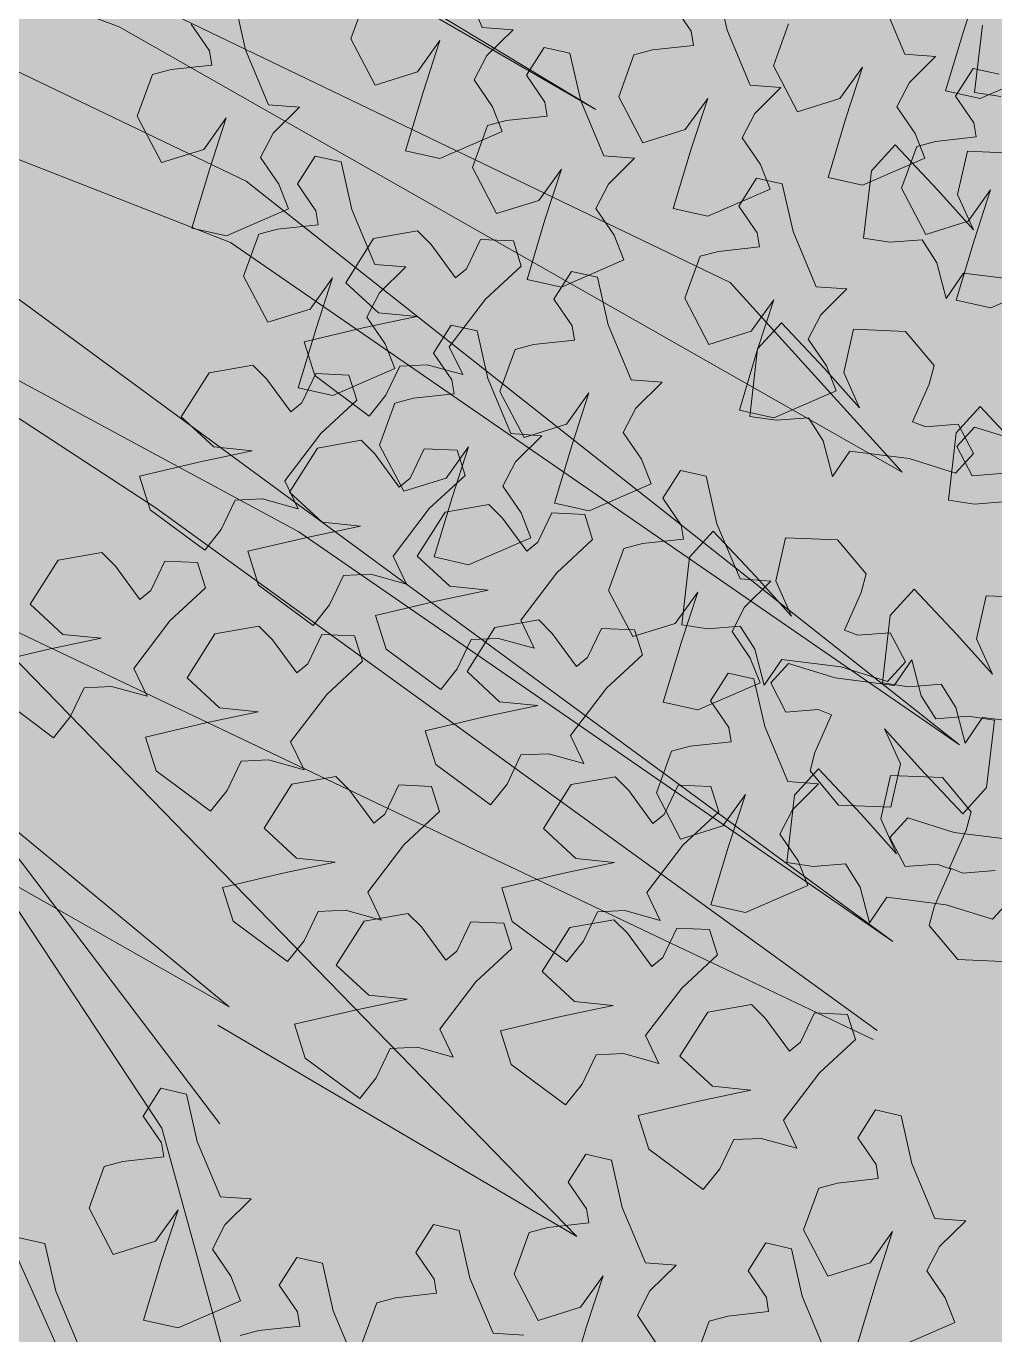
# Model space of a CAD drawing. Header units: metres. Extents: x 8 to 2416, y -346 to 476.
# Drawn here: x 24.943 to 25.355, y 29.558 to 30.115 of the extents above; entities that cross this region are included whole.
import ezdxf

# ---------------------------------------------------------------- set-up
doc = ezdxf.new("R2010")
doc.units = ezdxf.units.M
doc.layers.add('ARBOLES', color=86, linetype='Continuous', lineweight=0)
doc.layers.add('grama', color=7, linetype='Continuous', lineweight=0, true_color=0x698c45)

# ---------------------------------------------------------------- blocks, each defined once
blk = doc.blocks.new('A2')
at = {"layer": 'ARBOLES', "color": 87, "true_color": 0x4f6a34, "extrusion": (-5.08599e-09, -1.37735e-08, 1)}
for p, q in [((837.519, -99.193, 0), (860.074, -117.847, 0)), ((860.074, -117.847, 0), (837.089, -104.799, 0)), ((763.174, -219.994, 0), (703.471, -141.404, 0)), ((748.276, -169.44, 0), (775.961, -185.494, 0)), ((759.746, -182.674, 0), (734.656, -173.32, 0)), ((775.961, -185.494, 0), (758.986, -175.232, 0)), ((754.264, -178.731, 0), (780.54, -191.379, 0)), ((745.888, -179.227, 0), (764.065, -187.922, 0)), ((763.535, -190.014, 0), (738.558, -180.249, 0)), ((786.388, -197.828, 0), (759.746, -182.674, 0)), ((750.421, -187.615, 0), (786.073, -213.79, 0)), ((764.065, -187.922, 0), (788.339, -207.106, 0)), ((765.858, -199.854, 0), (745.072, -188.644, 0)), ((745.072, -188.644, 0), (761, -199.052, 0)), ((788.339, -207.106, 0), (763.535, -190.014, 0)), ((780.54, -191.379, 0), (786.388, -197.828, 0)), ((761, -199.052, 0), (785.54, -216.816, 0)), ((786.073, -213.79, 0), (765.858, -199.854, 0)), ((785.405, -217.122, 0), (754.467, -202.399, 0)), ((754.467, -202.399, 0), (775.322, -223.826, 0)), ((761.192, -220.137, 0), (753.641, -208.71, 0)), ((775.322, -223.826, 0), (763.106, -216.633, 0)), ((764.443, -231.924, 0), (761.192, -220.137, 0)), ((755.167, -222.061, 0), (759.732, -232.282, 0))]:
    blk.add_line(p, q, dxfattribs=at)
blk = doc.blocks.new('TREES')
at = {"layer": 'ARBOLES', "color": 252, "true_color": 0x8da178}
for p, q in [((-0.02471, 0.17078), (-0.02491, 0.16095)), ((-0.02491, 0.16095), (-0.02107, 0.16073)), ((-0.03565, 0.15233), (-0.03874, 0.14824)), ((-0.02889, 0.14637), (-0.03565, 0.15233)), ((-0.02516, 0.15237), (-0.02598, 0.146)), ((-0.01762, 0.15277), (-0.02516, 0.15237)), ((-0.03874, 0.14824), (-0.03895, 0.13841)), ((-0.02321, 0.14113), (-0.02889, 0.14637)), ((-0.02598, 0.146), (-0.02321, 0.14113)), ((-0.03895, 0.13841), (-0.0351, 0.1382)), ((-0.0351, 0.1382), (-0.03048, 0.139)), ((-0.03048, 0.139), (-0.02803, 0.13587)), ((-0.02803, 0.13587), (-0.0262, 0.13084)), ((-0.0262, 0.13084), (-0.02404, 0.13476)), ((-0.02404, 0.13476), (-0.01539, 0.13448)), ((-0.10343, 0.13343), (-0.10965, 0.13172)), ((-0.10127, 0.13165), (-0.10343, 0.13343)), ((-0.09422, 0.13305), (-0.09584, 0.12864)), ((-0.08946, 0.1333), (-0.09422, 0.13305)), ((-0.08797, 0.12976), (-0.08946, 0.1333)), ((-0.10965, 0.13172), (-0.11306, 0.12498)), ((-0.09732, 0.12719), (-0.10127, 0.13165)), ((-0.0927, 0.1245), (-0.08797, 0.12976)), ((-0.09584, 0.12864), (-0.09732, 0.12719)), ((-0.03917, 0.12515), (-0.04, 0.11878)), ((-0.03163, 0.12556), (-0.03917, 0.12515)), ((-0.02704, 0.12103), (-0.03163, 0.12556)), ((-0.11306, 0.12498), (-0.10796, 0.12109)), ((-0.09726, 0.11716), (-0.0927, 0.1245)), ((-0.04966, 0.12511), (-0.05276, 0.12102)), ((-0.0429, 0.11916), (-0.04966, 0.12511)), ((-0.10236, 0.12105), (-0.10974, 0.11876)), ((-0.10796, 0.12109), (-0.10236, 0.12105)), ((-0.05276, 0.12102), (-0.05296, 0.11119)), ((-0.02751, 0.11827), (-0.02704, 0.12103)), ((-0.10974, 0.11876), (-0.11827, 0.11588)), ((-0.03723, 0.11392), (-0.0429, 0.11916)), ((-0.04, 0.11878), (-0.03723, 0.11392)), ((-0.0294, 0.11262), (-0.02751, 0.11827)), ((-0.11827, 0.11588), (-0.11628, 0.11116)), ((-0.09494, 0.11332), (-0.09726, 0.11716)), ((-0.01986, 0.11572), (-0.02296, 0.11163)), ((-0.0131, 0.10977), (-0.01986, 0.11572)), ((-0.10414, 0.11369), (-0.10021, 0.11425)), ((-0.10021, 0.11425), (-0.09494, 0.11332)), ((-0.10577, 0.10929), (-0.10414, 0.11369)), ((-0.0274, 0.11207), (-0.0294, 0.11262)), ((-0.02277, 0.11287), (-0.0274, 0.11207)), ((-0.02017, 0.10887), (-0.02277, 0.11287)), ((-0.13157, 0.11013), (-0.13498, 0.10339)), ((-0.12535, 0.11184), (-0.13157, 0.11013)), ((-0.12319, 0.11006), (-0.12535, 0.11184)), ((-0.11924, 0.1056), (-0.12319, 0.11006)), ((-0.11614, 0.11146), (-0.11776, 0.10705)), ((-0.11628, 0.11116), (-0.10787, 0.10607)), ((-0.11138, 0.11171), (-0.11614, 0.11146)), ((-0.10989, 0.10817), (-0.11138, 0.11171)), ((-0.05296, 0.11119), (-0.04912, 0.11098)), ((-0.04912, 0.11098), (-0.04449, 0.11178)), ((-0.04449, 0.11178), (-0.04205, 0.10865)), ((-0.02296, 0.11163), (-0.02316, 0.1018)), ((-0.11462, 0.10291), (-0.10989, 0.10817)), ((-0.10787, 0.10607), (-0.10577, 0.10929)), ((-0.04205, 0.10865), (-0.04022, 0.10362)), ((-0.02249, 0.10581), (-0.02017, 0.10887)), ((-0.11776, 0.10705), (-0.11924, 0.1056)), ((-0.04022, 0.10362), (-0.03805, 0.10755)), ((-0.03805, 0.10755), (-0.02941, 0.10727)), ((-0.02941, 0.10727), (-0.02249, 0.10581)), ((-0.13498, 0.10339), (-0.12988, 0.0995)), ((-0.11918, 0.09557), (-0.11462, 0.10291)), ((-0.10869, 0.10246), (-0.11491, 0.10075)), ((-0.10654, 0.10068), (-0.10869, 0.10246)), ((-0.01932, 0.10159), (-0.01469, 0.10239)), ((-0.11491, 0.10075), (-0.11833, 0.09402)), ((-0.10259, 0.09622), (-0.10654, 0.10068)), ((-0.09949, 0.10209), (-0.10111, 0.09768)), ((-0.09473, 0.10233), (-0.09949, 0.10209)), ((-0.09324, 0.0988), (-0.09473, 0.10233)), ((-0.02316, 0.1018), (-0.01932, 0.10159)), ((-0.12428, 0.09946), (-0.13166, 0.09717)), ((-0.12988, 0.0995), (-0.12428, 0.09946)), ((-0.09796, 0.09354), (-0.09324, 0.0988)), ((-0.13166, 0.09717), (-0.14019, 0.09429)), ((-0.10111, 0.09768), (-0.10259, 0.09622)), ((-0.11686, 0.09173), (-0.11918, 0.09557)), ((-0.08941, 0.09494), (-0.09563, 0.09324)), ((-0.08726, 0.09316), (-0.08941, 0.09494)), ((-0.07545, 0.09481), (-0.08021, 0.09457)), ((-0.07396, 0.09128), (-0.07545, 0.09481)), ((-0.14019, 0.09429), (-0.1382, 0.08957)), ((-0.11833, 0.09402), (-0.11323, 0.09013)), ((-0.10253, 0.08619), (-0.09796, 0.09354)), ((-0.09563, 0.09324), (-0.09905, 0.0865)), ((-0.0833, 0.0887), (-0.08726, 0.09316)), ((-0.08021, 0.09457), (-0.08183, 0.09016)), ((-0.05666, 0.09413), (-0.05976, 0.09004)), ((-0.0499, 0.08818), (-0.05666, 0.09413)), ((-0.04617, 0.09417), (-0.04699, 0.0878)), ((-0.03863, 0.09457), (-0.04617, 0.09417)), ((-0.03404, 0.09004), (-0.03863, 0.09457)), ((-0.12768, 0.0877), (-0.12606, 0.0921)), ((-0.12606, 0.0921), (-0.12213, 0.09266)), ((-0.12213, 0.09266), (-0.11686, 0.09173)), ((-0.07868, 0.08602), (-0.07396, 0.09128)), ((-0.1382, 0.08957), (-0.12979, 0.08448)), ((-0.10763, 0.09009), (-0.11501, 0.08779)), ((-0.11323, 0.09013), (-0.10763, 0.09009)), ((-0.08183, 0.09016), (-0.0833, 0.0887)), ((-0.05976, 0.09004), (-0.05996, 0.08021)), ((-0.03451, 0.08729), (-0.03404, 0.09004)), ((-0.12979, 0.08448), (-0.12768, 0.0877)), ((-0.11501, 0.08779), (-0.12354, 0.08492)), ((-0.04423, 0.08293), (-0.0499, 0.08818)), ((-0.04699, 0.0878), (-0.04423, 0.08293)), ((-0.03639, 0.08163), (-0.03451, 0.08729)), ((-0.02688, 0.08848), (-0.02998, 0.0844)), ((-0.02012, 0.08253), (-0.02688, 0.08848)), ((-0.01639, 0.08852), (-0.01721, 0.08216)), ((-0.00885, 0.08893), (-0.01639, 0.08852)), ((-0.10021, 0.08235), (-0.10253, 0.08619)), ((-0.09905, 0.0865), (-0.09394, 0.08261)), ((-0.08324, 0.07867), (-0.07868, 0.08602)), ((-0.12354, 0.08492), (-0.12155, 0.08019)), ((-0.02998, 0.0844), (-0.03018, 0.07457)), ((-0.14461, 0.08275), (-0.15083, 0.08104)), ((-0.14246, 0.08097), (-0.14461, 0.08275)), ((-0.13541, 0.08237), (-0.13703, 0.07796)), ((-0.13065, 0.08262), (-0.13541, 0.08237)), ((-0.12916, 0.07909), (-0.13065, 0.08262)), ((-0.11103, 0.07832), (-0.10941, 0.08273)), ((-0.10941, 0.08273), (-0.10548, 0.08328)), ((-0.10548, 0.08328), (-0.10021, 0.08235)), ((-0.08835, 0.08257), (-0.09572, 0.08028)), ((-0.09394, 0.08261), (-0.08835, 0.08257)), ((-0.0344, 0.08108), (-0.03639, 0.08163)), ((-0.02977, 0.08188), (-0.0344, 0.08108)), ((-0.02717, 0.07788), (-0.02977, 0.08188)), ((-0.01445, 0.07729), (-0.02012, 0.08253)), ((-0.01721, 0.08216), (-0.01445, 0.07729)), ((-0.15083, 0.08104), (-0.15425, 0.07431)), ((-0.13851, 0.07651), (-0.14246, 0.08097)), ((-0.12155, 0.08019), (-0.11314, 0.0751)), ((-0.09572, 0.08028), (-0.10426, 0.0774)), ((-0.05996, 0.08021), (-0.05612, 0.08)), ((-0.05612, 0.08), (-0.05149, 0.0808)), ((-0.05149, 0.0808), (-0.04905, 0.07767)), ((-0.13703, 0.07796), (-0.13851, 0.07651)), ((-0.13388, 0.07382), (-0.12916, 0.07909)), ((-0.11314, 0.0751), (-0.11103, 0.07832)), ((-0.08066, 0.07898), (-0.08688, 0.07727)), ((-0.08093, 0.07484), (-0.08324, 0.07867)), ((-0.07851, 0.0772), (-0.08066, 0.07898)), ((-0.07146, 0.0786), (-0.07308, 0.07419)), ((-0.0667, 0.07885), (-0.07146, 0.0786)), ((-0.06521, 0.07532), (-0.0667, 0.07885)), ((-0.02949, 0.07483), (-0.02717, 0.07788)), ((-0.10426, 0.0774), (-0.10227, 0.07267)), ((-0.08688, 0.07727), (-0.0903, 0.07054)), ((-0.07456, 0.07274), (-0.07851, 0.0772)), ((-0.04905, 0.07767), (-0.04722, 0.07264)), ((-0.04722, 0.07264), (-0.04505, 0.07657)), ((-0.04505, 0.07657), (-0.03641, 0.07628)), ((-0.03641, 0.07628), (-0.02949, 0.07483)), ((-0.15425, 0.07431), (-0.14915, 0.07041)), ((-0.12096, 0.07428), (-0.12718, 0.07257)), ((-0.11881, 0.0725), (-0.12096, 0.07428)), ((-0.107, 0.07415), (-0.11176, 0.0739)), ((-0.10551, 0.07062), (-0.107, 0.07415)), ((-0.09175, 0.0708), (-0.09013, 0.07521)), ((-0.09013, 0.07521), (-0.0862, 0.07576)), ((-0.0862, 0.07576), (-0.08093, 0.07484)), ((-0.07308, 0.07419), (-0.07456, 0.07274)), ((-0.06993, 0.07005), (-0.06521, 0.07532)), ((-0.03018, 0.07457), (-0.02634, 0.07435)), ((-0.02634, 0.07435), (-0.02171, 0.07515)), ((-0.02171, 0.07515), (-0.01926, 0.07202)), ((-0.13844, 0.06648), (-0.13388, 0.07382)), ((-0.12718, 0.07257), (-0.1306, 0.06584)), ((-0.11486, 0.06804), (-0.11881, 0.0725)), ((-0.11176, 0.0739), (-0.11338, 0.0695)), ((-0.10227, 0.07267), (-0.09385, 0.06758)), ((-0.0526, 0.07388), (-0.05477, 0.06963)), ((-0.0488, 0.0734), (-0.0526, 0.07388)), ((-0.0466, 0.06668), (-0.0488, 0.0734)), ((-0.14355, 0.07037), (-0.15093, 0.06808)), ((-0.14915, 0.07041), (-0.14355, 0.07037)), ((-0.11023, 0.06535), (-0.10551, 0.07062)), ((-0.09385, 0.06758), (-0.09175, 0.0708)), ((-0.0903, 0.07054), (-0.0852, 0.06664)), ((-0.01926, 0.07202), (-0.01743, 0.06699)), ((-0.01743, 0.06699), (-0.01527, 0.07092)), ((-0.01527, 0.07092), (-0.00663, 0.07064)), ((-0.11338, 0.0695), (-0.11486, 0.06804)), ((-0.07449, 0.06271), (-0.06993, 0.07005)), ((-0.05477, 0.06963), (-0.05176, 0.06602)), ((-0.15093, 0.06808), (-0.15946, 0.0652)), ((-0.13613, 0.06264), (-0.13844, 0.06648)), ((-0.0796, 0.0666), (-0.08697, 0.06431)), ((-0.0852, 0.06664), (-0.0796, 0.0666)), ((-0.04252, 0.05906), (-0.0466, 0.06668)), ((-0.1306, 0.06584), (-0.1255, 0.06194)), ((-0.1148, 0.05801), (-0.11023, 0.06535)), ((-0.05176, 0.06602), (-0.05124, 0.06402)), ((-0.14695, 0.05861), (-0.14533, 0.06302)), ((-0.14533, 0.06302), (-0.1414, 0.06357)), ((-0.1414, 0.06357), (-0.13613, 0.06264)), ((-0.08697, 0.06431), (-0.09551, 0.06143)), ((-0.07218, 0.05887), (-0.07449, 0.06271)), ((-0.05708, 0.06282), (-0.0597, 0.06185)), ((-0.05124, 0.06402), (-0.05708, 0.06282)), ((-0.1199, 0.0619), (-0.12728, 0.05961)), ((-0.1255, 0.06194), (-0.1199, 0.0619)), ((-0.09551, 0.06143), (-0.09352, 0.05671)), ((-0.0597, 0.06185), (-0.06133, 0.05561)), ((-0.03826, 0.06127), (-0.04136, 0.05718)), ((-0.0315, 0.05532), (-0.03826, 0.06127)), ((-0.02777, 0.06131), (-0.02859, 0.05494)), ((-0.02023, 0.06172), (-0.02777, 0.06131)), ((-0.01564, 0.05718), (-0.02023, 0.06172)), ((-0.15747, 0.06048), (-0.14906, 0.05539)), ((-0.12728, 0.05961), (-0.13581, 0.05674)), ((-0.083, 0.05484), (-0.08138, 0.05925)), ((-0.08138, 0.05925), (-0.07745, 0.0598)), ((-0.07745, 0.0598), (-0.07218, 0.05887)), ((-0.03804, 0.05914), (-0.04252, 0.05906)), ((-0.04148, 0.05504), (-0.03804, 0.05914)), ((-0.14906, 0.05539), (-0.14695, 0.05861)), ((-0.11248, 0.05417), (-0.1148, 0.05801)), ((-0.06751, 0.05739), (-0.07373, 0.05568)), ((-0.06536, 0.05561), (-0.06751, 0.05739)), ((-0.05831, 0.05701), (-0.05993, 0.0526)), ((-0.05355, 0.05726), (-0.05831, 0.05701)), ((-0.05206, 0.05373), (-0.05355, 0.05726)), ((-0.04136, 0.05718), (-0.04156, 0.04735)), ((-0.01611, 0.05443), (-0.01564, 0.05718)), ((-0.13581, 0.05674), (-0.13382, 0.05201)), ((-0.12168, 0.05455), (-0.11775, 0.0551)), ((-0.11775, 0.0551), (-0.11248, 0.05417)), ((-0.09352, 0.05671), (-0.08511, 0.05162)), ((-0.07373, 0.05568), (-0.07715, 0.04895)), ((-0.0614, 0.05115), (-0.06536, 0.05561)), ((-0.06133, 0.05561), (-0.0572, 0.04928)), ((-0.05128, 0.05175), (-0.04845, 0.05658)), ((-0.04845, 0.05658), (-0.05015, 0.04905)), ((-0.04297, 0.05136), (-0.04148, 0.05504)), ((-0.02583, 0.05007), (-0.0315, 0.05532)), ((-0.1233, 0.05014), (-0.12168, 0.05455)), ((-0.10781, 0.05364), (-0.11403, 0.05193)), ((-0.10566, 0.05186), (-0.10781, 0.05364)), ((-0.09861, 0.05326), (-0.10023, 0.04885)), ((-0.09385, 0.05351), (-0.09861, 0.05326)), ((-0.09236, 0.04998), (-0.09385, 0.05351)), ((-0.08511, 0.05162), (-0.083, 0.05484)), ((-0.05678, 0.04846), (-0.05206, 0.05373)), ((-0.02859, 0.05494), (-0.02583, 0.05007)), ((-0.01799, 0.04878), (-0.01611, 0.05443)), ((-0.13382, 0.05201), (-0.12541, 0.04692)), ((-0.11403, 0.05193), (-0.11745, 0.0452)), ((-0.1017, 0.0474), (-0.10566, 0.05186)), ((-0.05993, 0.0526), (-0.0614, 0.05115)), ((-0.0572, 0.04928), (-0.05128, 0.05175)), ((-0.03996, 0.04775), (-0.04297, 0.05136)), ((-0.12541, 0.04692), (-0.1233, 0.05014)), ((-0.09708, 0.04471), (-0.09236, 0.04998)), ((-0.10023, 0.04885), (-0.1017, 0.0474)), ((-0.07715, 0.04895), (-0.07204, 0.04505)), ((-0.06134, 0.04112), (-0.05678, 0.04846)), ((-0.05015, 0.04905), (-0.05193, 0.04022)), ((-0.03822, 0.04432), (-0.03996, 0.04775)), ((-0.03772, 0.04714), (-0.03309, 0.04794)), ((-0.03309, 0.04794), (-0.03065, 0.04481)), ((-0.016, 0.04822), (-0.01799, 0.04878)), ((-0.01137, 0.04902), (-0.016, 0.04822)), ((-0.04156, 0.04735), (-0.03772, 0.04714)), ((-0.11745, 0.0452), (-0.11235, 0.0413)), ((-0.10164, 0.03737), (-0.09708, 0.04471)), ((-0.06645, 0.04501), (-0.07382, 0.04272)), ((-0.07204, 0.04505), (-0.06645, 0.04501)), ((-0.04684, 0.03958), (-0.03822, 0.04432)), ((-0.03065, 0.04481), (-0.02881, 0.03978)), ((-0.02881, 0.03978), (-0.02665, 0.04371)), ((-0.02665, 0.04371), (-0.01801, 0.04343)), ((-0.01109, 0.04197), (-0.00877, 0.04502)), ((-0.07382, 0.04272), (-0.08236, 0.03984)), ((-0.01801, 0.04343), (-0.01109, 0.04197)), ((-0.10675, 0.04126), (-0.11412, 0.03897)), ((-0.11235, 0.0413), (-0.10675, 0.04126)), ((-0.08236, 0.03984), (-0.08037, 0.03512)), ((-0.05903, 0.03728), (-0.06134, 0.04112)), ((-0.05193, 0.04022), (-0.04684, 0.03958)), ((-0.11412, 0.03897), (-0.12266, 0.03609)), ((-0.06823, 0.03766), (-0.0643, 0.03821)), ((-0.0643, 0.03821), (-0.05903, 0.03728)), ((-0.12266, 0.03609), (-0.12067, 0.03137)), ((-0.09933, 0.03353), (-0.10164, 0.03737)), ((-0.06576, 0.03674), (-0.07198, 0.03504)), ((-0.06985, 0.03325), (-0.06823, 0.03766)), ((-0.06361, 0.03497), (-0.06576, 0.03674)), ((-0.05656, 0.03637), (-0.05818, 0.03196)), ((-0.0518, 0.03662), (-0.05656, 0.03637)), ((-0.05031, 0.03308), (-0.0518, 0.03662)), ((-0.10853, 0.03391), (-0.1046, 0.03446)), ((-0.1046, 0.03446), (-0.09933, 0.03353)), ((-0.09554, 0.03487), (-0.10176, 0.03316)), ((-0.09339, 0.03309), (-0.09554, 0.03487)), ((-0.08634, 0.03449), (-0.08796, 0.03009)), ((-0.08158, 0.03474), (-0.08634, 0.03449)), ((-0.08009, 0.03121), (-0.08158, 0.03474)), ((-0.08037, 0.03512), (-0.07195, 0.03003)), ((-0.07198, 0.03504), (-0.0754, 0.0283)), ((-0.05965, 0.03051), (-0.06361, 0.03497)), ((-0.11015, 0.0295), (-0.10853, 0.03391)), ((-0.10176, 0.03316), (-0.10518, 0.02643)), ((-0.08944, 0.02863), (-0.09339, 0.03309)), ((-0.07195, 0.03003), (-0.06985, 0.03325)), ((-0.05503, 0.02782), (-0.05031, 0.03308)), ((-0.12067, 0.03137), (-0.11226, 0.02628)), ((-0.08481, 0.02594), (-0.08009, 0.03121)), ((-0.05818, 0.03196), (-0.05965, 0.03051)), ((-0.11226, 0.02628), (-0.11015, 0.0295)), ((-0.08796, 0.03009), (-0.08944, 0.02863)), ((-0.0754, 0.0283), (-0.07029, 0.02441)), ((-0.05959, 0.02047), (-0.05503, 0.02782)), ((-0.10518, 0.02643), (-0.10008, 0.02253)), ((-0.08938, 0.0186), (-0.08481, 0.02594)), ((-0.05095, 0.0247), (-0.05436, 0.01796)), ((-0.04473, 0.0264), (-0.05095, 0.0247)), ((-0.04257, 0.02462), (-0.04473, 0.0264)), ((-0.03552, 0.02603), (-0.03714, 0.02162)), ((-0.03076, 0.02627), (-0.03552, 0.02603)), ((-0.02927, 0.02274), (-0.03076, 0.02627)), ((-0.0647, 0.02437), (-0.07207, 0.02208)), ((-0.07029, 0.02441), (-0.0647, 0.02437)), ((-0.03862, 0.02016), (-0.04257, 0.02462)), ((-0.09448, 0.0225), (-0.10186, 0.0202)), ((-0.10008, 0.02253), (-0.09448, 0.0225)), ((-0.07207, 0.02208), (-0.08061, 0.0192)), ((-0.03714, 0.02162), (-0.03862, 0.02016)), ((-0.03399, 0.01748), (-0.02927, 0.02274)), ((-0.10186, 0.0202), (-0.11039, 0.01733)), ((-0.08061, 0.0192), (-0.07862, 0.01447)), ((-0.05728, 0.01664), (-0.05959, 0.02047)), ((-0.11039, 0.01733), (-0.1084, 0.0126)), ((-0.08706, 0.01476), (-0.08938, 0.0186)), ((-0.06648, 0.01701), (-0.06255, 0.01757)), ((-0.06255, 0.01757), (-0.05728, 0.01664)), ((-0.05436, 0.01796), (-0.04926, 0.01407)), ((-0.03856, 0.01013), (-0.03399, 0.01748)), ((-0.09626, 0.01514), (-0.09233, 0.01569)), ((-0.09233, 0.01569), (-0.08706, 0.01476)), ((-0.0681, 0.01261), (-0.06648, 0.01701)), ((-0.09788, 0.01073), (-0.09626, 0.01514)), ((-0.07862, 0.01447), (-0.07021, 0.00938)), ((-0.04366, 0.01403), (-0.05104, 0.01174)), ((-0.04926, 0.01407), (-0.04366, 0.01403)), ((-0.1084, 0.0126), (-0.09999, 0.00751)), ((-0.07021, 0.00938), (-0.0681, 0.01261)), ((-0.05104, 0.01174), (-0.05957, 0.00886)), ((-0.02543, 0.01286), (-0.0276, 0.00861)), ((-0.02163, 0.01238), (-0.02543, 0.01286)), ((-0.01943, 0.00566), (-0.02163, 0.01238)), ((-0.09999, 0.00751), (-0.09788, 0.01073)), ((-0.03624, 0.0063), (-0.03856, 0.01013)), ((-0.05957, 0.00886), (-0.05758, 0.00413)), ((-0.0276, 0.00861), (-0.02459, 0.005)), ((-0.12884, 0.00629), (-0.13101, 0.00204)), ((-0.12504, 0.00581), (-0.12884, 0.00629)), ((-0.12284, -0.00091), (-0.12504, 0.00581)), ((-0.04706, 0.00226), (-0.04544, 0.00667)), ((-0.04544, 0.00667), (-0.04151, 0.00722)), ((-0.04151, 0.00722), (-0.03624, 0.0063)), ((-0.05758, 0.00413), (-0.04917, -0.00096)), ((-0.02459, 0.005), (-0.02407, 0.003)), ((-0.01535, -0.00196), (-0.01943, 0.00566)), ((-0.13101, 0.00204), (-0.128, -0.00157)), ((-0.06662, 0.00254), (-0.06879, -0.00171)), ((-0.06282, 0.00206), (-0.06662, 0.00254)), ((-0.06062, -0.00466), (-0.06282, 0.00206)), ((-0.04917, -0.00096), (-0.04706, 0.00226)), ((-0.02407, 0.003), (-0.02991, 0.0018)), ((-0.03253, 0.00083), (-0.03416, -0.00541)), ((-0.02991, 0.0018), (-0.03253, 0.00083)), ((-0.128, -0.00157), (-0.12748, -0.00357)), ((-0.11876, -0.00854), (-0.12284, -0.00091)), ((-0.06879, -0.00171), (-0.06578, -0.00532)), ((-0.01087, -0.00188), (-0.01535, -0.00196)), ((-0.01431, -0.00598), (-0.01087, -0.00188)), ((-0.12748, -0.00357), (-0.13332, -0.00477)), ((-0.13332, -0.00477), (-0.13593, -0.00574)), ((-0.06578, -0.00532), (-0.06526, -0.00732)), ((-0.05654, -0.01229), (-0.06062, -0.00466)), ((-0.03416, -0.00541), (-0.03004, -0.01174)), ((-0.02411, -0.00927), (-0.02128, -0.00444)), ((-0.02128, -0.00444), (-0.02298, -0.01197)), ((-0.13593, -0.00574), (-0.13756, -0.01198)), ((-0.06526, -0.00732), (-0.0711, -0.00852)), ((-0.0158, -0.00966), (-0.01431, -0.00598)), ((-0.11428, -0.00845), (-0.11876, -0.00854)), ((-0.11772, -0.01255), (-0.11428, -0.00845)), ((-0.0711, -0.00852), (-0.07371, -0.00949)), ((-0.03945, -0.0078), (-0.04162, -0.01205)), ((-0.03565, -0.00828), (-0.03945, -0.0078)), ((-0.03345, -0.015), (-0.03565, -0.00828)), ((-0.03004, -0.01174), (-0.02411, -0.00927)), ((-0.12752, -0.01584), (-0.12468, -0.01101)), ((-0.12468, -0.01101), (-0.12639, -0.01854)), ((-0.08765, -0.00968), (-0.08982, -0.01393)), ((-0.08385, -0.01016), (-0.08765, -0.00968)), ((-0.08165, -0.01688), (-0.08385, -0.01016)), ((-0.07371, -0.00949), (-0.07534, -0.01573)), ((-0.01279, -0.01327), (-0.0158, -0.00966)), ((-0.13756, -0.01198), (-0.13344, -0.01831)), ((-0.1192, -0.01623), (-0.11772, -0.01255)), ((-0.05206, -0.0122), (-0.05654, -0.01229)), ((-0.0555, -0.0163), (-0.05206, -0.0122)), ((-0.04162, -0.01205), (-0.03861, -0.01566)), ((-0.02298, -0.01197), (-0.02476, -0.0208)), ((-0.01106, -0.0167), (-0.01279, -0.01327)), ((-0.08982, -0.01393), (-0.08681, -0.01753)), ((-0.0653, -0.01959), (-0.06246, -0.01476)), ((-0.06246, -0.01476), (-0.06417, -0.02229)), ((-0.02937, -0.02263), (-0.03345, -0.015)), ((-0.13344, -0.01831), (-0.12752, -0.01584)), ((-0.1162, -0.01984), (-0.1192, -0.01623)), ((-0.10692, -0.01625), (-0.10909, -0.0205)), ((-0.10312, -0.01673), (-0.10692, -0.01625)), ((-0.10092, -0.02345), (-0.10312, -0.01673)), ((-0.07757, -0.0245), (-0.08165, -0.01688)), ((-0.07534, -0.01573), (-0.07122, -0.02206)), ((-0.05698, -0.01998), (-0.0555, -0.0163)), ((-0.03861, -0.01566), (-0.03809, -0.01767)), ((-0.01967, -0.02144), (-0.01106, -0.0167)), ((-0.14344, -0.01766), (-0.14724, -0.01718)), ((-0.14124, -0.02438), (-0.14344, -0.01766)), ((-0.12639, -0.01854), (-0.12816, -0.02737)), ((-0.08681, -0.01753), (-0.08629, -0.01954)), ((-0.04393, -0.01886), (-0.04654, -0.01983)), ((-0.03809, -0.01767), (-0.04393, -0.01886)), ((-0.11446, -0.02327), (-0.1162, -0.01984)), ((-0.10909, -0.0205), (-0.10608, -0.02411)), ((-0.09213, -0.02073), (-0.09475, -0.02171)), ((-0.08629, -0.01954), (-0.09213, -0.02073)), ((-0.07122, -0.02206), (-0.0653, -0.01959)), ((-0.05398, -0.02359), (-0.05698, -0.01998)), ((-0.04654, -0.01983), (-0.04818, -0.02607)), ((-0.09475, -0.02171), (-0.09638, -0.02795)), ((-0.06417, -0.02229), (-0.06594, -0.03112)), ((-0.13716, -0.032), (-0.14124, -0.02438)), ((-0.12307, -0.02801), (-0.11446, -0.02327)), ((-0.10608, -0.02411), (-0.10556, -0.02611)), ((-0.09684, -0.03107), (-0.10092, -0.02345)), ((-0.07309, -0.02441), (-0.07757, -0.0245)), ((-0.10556, -0.02611), (-0.1114, -0.0273)), ((-0.12816, -0.02737), (-0.12307, -0.02801)), ((-0.1114, -0.0273), (-0.11401, -0.02828)), ((-0.0537, -0.04199), (-0.0554, -0.04953)), ((-0.08953, -0.05256), (-0.09173, -0.04584)), ((-0.06356, -0.05361), (-0.06763, -0.04599)), ((-0.12489, -0.05549), (-0.12897, -0.04786)), ((-0.0977, -0.04961), (-0.0947, -0.05321)), ((-0.08073, -0.05082), (-0.08236, -0.05706)), ((-0.0554, -0.04953), (-0.05718, -0.05836)), ((-0.14207, -0.05269), (-0.1437, -0.05893)), ((-0.08546, -0.06018), (-0.08953, -0.05256)), ((-0.0947, -0.05321), (-0.09417, -0.05522)), ((-0.05907, -0.05352), (-0.06356, -0.05361)), ((-0.06251, -0.05762), (-0.05907, -0.05352)), ((-0.05349, -0.05473), (-0.05565, -0.05898)), ((-0.04968, -0.05521), (-0.05349, -0.05473)), ((-0.05209, -0.059), (-0.04347, -0.05426)), ((-0.15875, -0.06193), (-0.16095, -0.05521)), ((-0.12041, -0.0554), (-0.12489, -0.05549)), ((-0.12385, -0.0595), (-0.12041, -0.0554)), ((-0.10001, -0.05641), (-0.10263, -0.05739)), ((-0.09417, -0.05522), (-0.10001, -0.05641)), ((-0.07231, -0.06091), (-0.06948, -0.05608)), ((-0.06948, -0.05608), (-0.07119, -0.06362)), ((-0.13365, -0.06279), (-0.13082, -0.05796)), ((-0.13082, -0.05796), (-0.13252, -0.06549)), ((-0.11569, -0.05756), (-0.11785, -0.0618)), ((-0.11188, -0.05803), (-0.11569, -0.05756)), ((-0.10968, -0.06476), (-0.11188, -0.05803)), ((-0.10263, -0.05739), (-0.10426, -0.06363)), ((-0.08236, -0.05706), (-0.07824, -0.06338)), ((-0.064, -0.06131), (-0.06251, -0.05762)), ((-0.05718, -0.05836), (-0.05209, -0.059)), ((-0.16692, -0.05898), (-0.16391, -0.06259)), ((-0.1437, -0.05893), (-0.13957, -0.06526)), ((-0.12534, -0.06318), (-0.12385, -0.0595)), ((-0.08097, -0.06009), (-0.08546, -0.06018)), ((-0.08441, -0.0642), (-0.08097, -0.06009)), ((-0.05565, -0.05898), (-0.05265, -0.06259)), ((-0.15468, -0.06956), (-0.15875, -0.06193)), ((-0.11785, -0.0618), (-0.11485, -0.06541)), ((-0.07824, -0.06338), (-0.07231, -0.06091)), ((-0.06099, -0.06491), (-0.064, -0.06131)), ((-0.16391, -0.06259), (-0.16339, -0.06459)), ((-0.13957, -0.06526), (-0.13365, -0.06279)), ((-0.12233, -0.06679), (-0.12534, -0.06318)), ((-0.10426, -0.06363), (-0.10014, -0.06996)), ((-0.09421, -0.06748), (-0.09138, -0.06266)), ((-0.09138, -0.06266), (-0.09309, -0.07019)), ((-0.0859, -0.06788), (-0.08441, -0.0642)), ((-0.07119, -0.06362), (-0.07296, -0.07245)), ((-0.05265, -0.06259), (-0.05212, -0.06459)), ((-0.16923, -0.06579), (-0.17185, -0.06676)), ((-0.16339, -0.06459), (-0.16923, -0.06579)), ((-0.13252, -0.06549), (-0.1343, -0.07432)), ((-0.11485, -0.06541), (-0.11432, -0.06742)), ((-0.10561, -0.07238), (-0.10968, -0.06476)), ((-0.05926, -0.06835), (-0.06099, -0.06491)), ((-0.05796, -0.06579), (-0.06058, -0.06676)), ((-0.05212, -0.06459), (-0.05796, -0.06579)), ((-0.17185, -0.06676), (-0.17348, -0.073)), ((-0.12059, -0.07022), (-0.12233, -0.06679)), ((-0.11432, -0.06742), (-0.12016, -0.06861)), ((-0.10014, -0.06996), (-0.09421, -0.06748)), ((-0.08289, -0.07148), (-0.0859, -0.06788)), ((-0.06058, -0.06676), (-0.06221, -0.073)), ((-0.15019, -0.06947), (-0.15468, -0.06956)), ((-0.15363, -0.07357), (-0.15019, -0.06947)), ((-0.12278, -0.06958), (-0.12441, -0.07583)), ((-0.12016, -0.06861), (-0.12278, -0.06958)), ((-0.06787, -0.07309), (-0.05926, -0.06835)), ((-0.16343, -0.07686), (-0.1606, -0.07203)), ((-0.1606, -0.07203), (-0.1623, -0.07956)), ((-0.12921, -0.07496), (-0.12059, -0.07022)), ((-0.09309, -0.07019), (-0.09486, -0.07902)), ((-0.08116, -0.07492), (-0.08289, -0.07148)), ((-0.05216, -0.07686), (-0.04933, -0.07203)), ((-0.04933, -0.07203), (-0.05103, -0.07956)), ((-0.17348, -0.073), (-0.16936, -0.07933)), ((-0.15512, -0.07725), (-0.15363, -0.07357)), ((-0.10113, -0.07229), (-0.10561, -0.07238)), ((-0.10456, -0.07639), (-0.10113, -0.07229)), ((-0.08327, -0.07352), (-0.08544, -0.07777)), ((-0.07947, -0.074), (-0.08327, -0.07352)), ((-0.07296, -0.07245), (-0.06787, -0.07309)), ((-0.06221, -0.073), (-0.05809, -0.07933)), ((-0.1343, -0.07432), (-0.12921, -0.07496)), ((-0.12441, -0.07583), (-0.12029, -0.08215)), ((-0.11436, -0.07968), (-0.11153, -0.07485)), ((-0.11153, -0.07485), (-0.11324, -0.08239)), ((-0.08977, -0.07966), (-0.08116, -0.07492)), ((-0.07727, -0.08072), (-0.07947, -0.074)), ((-0.16936, -0.07933), (-0.16343, -0.07686)), ((-0.15211, -0.08086), (-0.15512, -0.07725)), ((-0.14724, -0.07632), (-0.14941, -0.08057)), ((-0.14344, -0.0768), (-0.14724, -0.07632)), ((-0.14124, -0.08352), (-0.14344, -0.0768)), ((-0.10605, -0.08007), (-0.10456, -0.07639)), ((-0.05809, -0.07933), (-0.05216, -0.07686)), ((-0.1623, -0.07956), (-0.16408, -0.08839)), ((-0.09486, -0.07902), (-0.08977, -0.07966)), ((-0.08544, -0.07777), (-0.08243, -0.08138)), ((-0.05103, -0.07956), (-0.05281, -0.08839)), ((-0.15038, -0.08429), (-0.15211, -0.08086)), ((-0.14941, -0.08057), (-0.1464, -0.08418)), ((-0.12029, -0.08215), (-0.11436, -0.07968)), ((-0.10304, -0.08368), (-0.10605, -0.08007)), ((-0.08243, -0.08138), (-0.08191, -0.08338)), ((-0.07319, -0.08835), (-0.07727, -0.08072)), ((-0.11324, -0.08239), (-0.11501, -0.09122)), ((-0.08191, -0.08338), (-0.08775, -0.08458)), ((-0.15899, -0.08903), (-0.15038, -0.08429)), ((-0.1464, -0.08418), (-0.14588, -0.08618)), ((-0.13716, -0.09115), (-0.14124, -0.08352)), ((-0.10131, -0.08711), (-0.10304, -0.08368)), ((-0.08775, -0.08458), (-0.09036, -0.08555)), ((-0.04772, -0.08903), (-0.03911, -0.08429)), ((-0.14588, -0.08618), (-0.15172, -0.08738)), ((-0.10992, -0.09186), (-0.10131, -0.08711)), ((-0.09036, -0.08555), (-0.09199, -0.09179)), ((-0.16408, -0.08839), (-0.15899, -0.08903)), ((-0.15433, -0.08835), (-0.15596, -0.09459)), ((-0.15172, -0.08738), (-0.15433, -0.08835)), ((-0.06871, -0.08826), (-0.07319, -0.08835)), ((-0.07215, -0.09236), (-0.06871, -0.08826)), ((-0.05281, -0.08839), (-0.04772, -0.08903)), ((-0.10869, -0.08947), (-0.11085, -0.09371)), ((-0.10489, -0.08994), (-0.10869, -0.08947)), ((-0.10269, -0.09667), (-0.10489, -0.08994)), ((-0.08195, -0.09565), (-0.07911, -0.09082)), ((-0.07911, -0.09082), (-0.08082, -0.09835)), ((-0.13268, -0.09106), (-0.13716, -0.09115)), ((-0.13612, -0.09516), (-0.13268, -0.09106)), ((-0.11501, -0.09122), (-0.10992, -0.09186)), ((-0.09199, -0.09179), (-0.08787, -0.09812)), ((-0.07364, -0.09604), (-0.07215, -0.09236)), ((-0.15596, -0.09459), (-0.15184, -0.10092)), ((-0.14592, -0.09845), (-0.14308, -0.09362)), ((-0.14308, -0.09362), (-0.14479, -0.10115)), ((-0.11085, -0.09371), (-0.10785, -0.09732)), ((-0.1376, -0.09884), (-0.13612, -0.09516)), ((-0.09861, -0.10429), (-0.10269, -0.09667)), ((-0.08787, -0.09812), (-0.08195, -0.09565)), ((-0.07063, -0.09965), (-0.07364, -0.09604)), ((-0.15184, -0.10092), (-0.14592, -0.09845)), ((-0.10785, -0.09732), (-0.10733, -0.09933)), ((-0.08082, -0.09835), (-0.08259, -0.10718)), ((-0.1346, -0.10245), (-0.1376, -0.09884)), ((-0.12532, -0.09886), (-0.12749, -0.10311)), ((-0.12152, -0.09934), (-0.12532, -0.09886)), ((-0.11932, -0.10606), (-0.12152, -0.09934)), ((-0.10733, -0.09933), (-0.11317, -0.10052)), ((-0.06889, -0.10308), (-0.07063, -0.09965)), ((-0.14479, -0.10115), (-0.14656, -0.10998)), ((-0.11578, -0.1015), (-0.11741, -0.10774)), ((-0.11317, -0.10052), (-0.11578, -0.1015)), ((-0.13286, -0.10588), (-0.1346, -0.10245)), ((-0.12749, -0.10311), (-0.12448, -0.10672)), ((-0.09413, -0.1042), (-0.09861, -0.10429)), ((-0.09757, -0.1083), (-0.09413, -0.1042)), ((-0.07751, -0.10782), (-0.06889, -0.10308)), ((-0.14147, -0.11062), (-0.13286, -0.10588)), ((-0.11524, -0.11368), (-0.11932, -0.10606)), ((-0.12448, -0.10672), (-0.12396, -0.10872)), ((-0.11741, -0.10774), (-0.11329, -0.11406)), ((-0.10737, -0.11159), (-0.10453, -0.10676)), ((-0.10453, -0.10676), (-0.10624, -0.1143)), ((-0.08259, -0.10718), (-0.07751, -0.10782)), ((-0.04841, -0.10646), (-0.05072, -0.10951)), ((-0.04149, -0.10791), (-0.04841, -0.10646)), ((-0.1298, -0.10992), (-0.13241, -0.11089)), ((-0.12396, -0.10872), (-0.1298, -0.10992)), ((-0.09905, -0.11198), (-0.09757, -0.1083)), ((-0.05072, -0.10951), (-0.04813, -0.11351)), ((-0.14656, -0.10998), (-0.14147, -0.11062)), ((-0.13241, -0.11089), (-0.13404, -0.11713)), ((-0.11329, -0.11406), (-0.10737, -0.11159)), ((-0.11076, -0.1136), (-0.11524, -0.11368)), ((-0.1142, -0.1177), (-0.11076, -0.1136)), ((-0.09605, -0.11559), (-0.09905, -0.11198)), ((-0.04813, -0.11351), (-0.0435, -0.11271)), ((-0.10624, -0.1143), (-0.10801, -0.12313)), ((-0.09431, -0.11903), (-0.09605, -0.11559)), ((-0.13404, -0.11713), (-0.12992, -0.12346)), ((-0.124, -0.12099), (-0.12116, -0.11616)), ((-0.12116, -0.11616), (-0.12287, -0.12369)), ((-0.09029, -0.1167), (-0.09245, -0.12095)), ((-0.08648, -0.11718), (-0.09029, -0.1167)), ((-0.08429, -0.1239), (-0.08648, -0.11718)), ((-0.11569, -0.12138), (-0.1142, -0.1177)), ((-0.10292, -0.12377), (-0.09431, -0.11903)), ((-0.12992, -0.12346), (-0.124, -0.12099)), ((-0.09245, -0.12095), (-0.08945, -0.12456)), ((-0.11268, -0.12499), (-0.11569, -0.12138)), ((-0.10801, -0.12313), (-0.10292, -0.12377)), ((-0.12287, -0.12369), (-0.12464, -0.13252)), ((-0.11094, -0.12842), (-0.11268, -0.12499)), ((-0.08945, -0.12456), (-0.08893, -0.12656)), ((-0.08021, -0.13153), (-0.08429, -0.1239)), ((-0.08893, -0.12656), (-0.09476, -0.12776)), ((-0.11956, -0.13316), (-0.11094, -0.12842)), ((-0.09738, -0.12873), (-0.09901, -0.13497)), ((-0.09476, -0.12776), (-0.09738, -0.12873)), ((-0.12464, -0.13252), (-0.11956, -0.13316)), ((-0.07573, -0.13144), (-0.08021, -0.13153)), ((-0.07917, -0.13554), (-0.07573, -0.13144)), ((-0.08897, -0.13883), (-0.08613, -0.134)), ((-0.08613, -0.134), (-0.08784, -0.14153)), ((-0.09901, -0.13497), (-0.09489, -0.1413)), ((-0.08065, -0.13922), (-0.07917, -0.13554)), ((-0.09489, -0.1413), (-0.08897, -0.13883)), ((-0.07765, -0.14283), (-0.08065, -0.13922)), ((-0.08784, -0.14153), (-0.08961, -0.15036)), ((-0.05433, -0.14088), (-0.0565, -0.1448)), ((-0.0525, -0.14591), (-0.05433, -0.14088)), ((-0.07591, -0.14626), (-0.07765, -0.14283)), ((-0.07206, -0.14307), (-0.07437, -0.14612)), ((-0.06514, -0.14452), (-0.07206, -0.14307)), ((-0.0565, -0.1448), (-0.06514, -0.14452)), ((-0.05006, -0.14904), (-0.0525, -0.14591)), ((-0.08452, -0.151), (-0.07591, -0.14626)), ((-0.07437, -0.14612), (-0.07178, -0.15012)), ((-0.07178, -0.15012), (-0.06715, -0.14932)), ((-0.06715, -0.14932), (-0.06515, -0.14987)), ((-0.04543, -0.14823), (-0.05006, -0.14904)), ((-0.04159, -0.14845), (-0.04543, -0.14823)), ((-0.04179, -0.15828), (-0.04159, -0.14845)), ((-0.08961, -0.15036), (-0.08452, -0.151)), ((-0.06515, -0.14987), (-0.06704, -0.15553)), ((-0.05732, -0.15117), (-0.05164, -0.15641)), ((-0.05455, -0.15604), (-0.05732, -0.15117)), ((-0.06704, -0.15553), (-0.0675, -0.15828)), ((-0.05537, -0.1624), (-0.05455, -0.15604)), ((-0.05164, -0.15641), (-0.04489, -0.16237)), ((-0.0675, -0.15828), (-0.06291, -0.16281)), ((-0.04489, -0.16237), (-0.04179, -0.15828)), ((-0.06291, -0.16281), (-0.05537, -0.1624)), ((-0.05277, -0.16373), (-0.05509, -0.16678)), ((-0.04585, -0.16519), (-0.05277, -0.16373)), ((-0.05509, -0.16678), (-0.05249, -0.17078)), ((-0.03721, -0.16547), (-0.04585, -0.16519)), ((-0.05249, -0.17078), (-0.04787, -0.16998)), ((-0.04787, -0.16998), (-0.04587, -0.17053)), ((-0.04587, -0.17053), (-0.04775, -0.17619)), ((-0.04775, -0.17619), (-0.04822, -0.17894)), ((-0.04822, -0.17894), (-0.04363, -0.18347)), ((-0.04363, -0.18347), (-0.03609, -0.18307))]:
    blk.add_line(p, q, dxfattribs=at)

msp = doc.modelspace()

# ---------------------------------------------------------------- hatches: boundary and pattern name
at = {"layer": 'grama', "transparency": 33554495}
h = msp.add_hatch(color=256, dxfattribs=at)
h.dxf.hatch_style = 1
edge = h.paths.add_edge_path()
edge.add_line((80.80909, 57.9566), (21.06071, 57.94696))
edge.add_line((21.06071, 57.94696), (21.03853, 56.94696))
edge.add_line((21.03853, 56.94696), (37.35087, 56.94959))
edge.add_arc((37.35097, 56.34959), 0.6, 0.00924, 90.00924, ccw=False)
edge.add_line((37.95097, 56.34969), (37.95136, 53.94969))
edge.add_arc((37.35136, 53.94959), 0.6, -89.99076, 0.00924, ccw=False)
edge.add_line((37.35145, 53.34959), (36.05148, 53.34938))
edge.add_arc((36.05153, 53.04938), 0.3, 90.0092, 180.0139)
edge.add_line((35.75153, 53.04931), (35.75155, 52.94807))
edge.add_line((35.75155, 52.94807), (52.32655, 52.95357))
edge.add_line((52.32655, 52.95357), (52.32655, 53.25357))
edge.add_line((52.32655, 53.25357), (62.20155, 53.25357))
edge.add_line((62.20155, 53.25357), (62.20155, 47.44807))
edge.add_line((62.20155, 47.44807), (63.20155, 47.44807))
edge.add_line((63.20155, 47.44807), (63.20155, 53.25492))
edge.add_line((63.20155, 53.25492), (70.36337, 53.25492))
edge.add_line((70.36337, 53.25492), (70.36337, 47.74807))
edge.add_line((70.36337, 47.74807), (70.96337, 47.74807))
edge.add_line((70.96337, 47.74807), (70.96337, 38.16176))
edge.add_line((70.96337, 38.16176), (70.36337, 38.16245))
edge.add_line((70.36337, 38.16245), (70.36337, 32.65423))
edge.add_line((70.36337, 32.65423), (63.20155, 32.65492))
edge.add_line((63.20155, 32.65492), (63.20155, 38.459))
edge.add_line((63.20155, 38.459), (62.20155, 38.459))
edge.add_line((62.20155, 38.459), (62.18905, 32.65357))
edge.add_line((62.18905, 32.65357), (52.32655, 32.65357))
edge.add_line((52.32655, 32.65357), (52.32655, 32.95357))
edge.add_line((52.32655, 32.95357), (27.95155, 32.959))
edge.add_line((27.95155, 32.959), (27.95155, 39.359))
edge.add_line((27.95155, 39.359), (26.8226, 39.359))
edge.add_line((26.8226, 39.359), (26.8226, 40.259))
edge.add_line((26.8226, 40.259), (26.4226, 40.259))
edge.add_line((26.4226, 40.259), (26.4226, 45.64807))
edge.add_line((26.4226, 45.64807), (26.8226, 45.64807))
edge.add_line((26.8226, 45.64807), (26.8226, 46.54807))
edge.add_line((26.8226, 46.54807), (27.95155, 46.54807))
edge.add_line((27.95155, 46.54807), (27.95155, 52.94807))
edge.add_line((27.95155, 52.94807), (28.15152, 52.94807))
edge.add_line((28.15152, 52.94807), (28.1515, 53.04811))
edge.add_arc((27.8515, 53.04806), 0.3, 0.0092, 90.0092)
edge.add_line((27.85146, 53.34806), (25.16338, 53.34763))
edge.add_arc((25.16351, 52.54763), 0.8, 90.00924, 198.79711)
edge.add_arc((-3.02361, 42.95354), 28.97516, -26.202094, 18.797106, ccw=False)
edge.add_arc((21.17964, 31.04296), 2, 270, 333.79791, ccw=False)
edge.add_line((21.17964, 29.04296), (20.41961, 29.04296))
edge.add_line((20.41961, 29.04296), (20.39553, 27.95762))
edge.add_line((20.39553, 27.95762), (80.30505, 27.9575))
edge.add_line((80.30505, 27.9575), (80.80909, 57.9566))

# ---------------------------------------------------------------- block references
at = {"layer": 'ARBOLES', "xscale": 0.0125, "yscale": 0.0125, "zscale": 0.0125}
for p in [(15.48617, 32.39791, 0), (14.2788, 31.17089, 0)]:
    msp.add_blockref('A2', p, dxfattribs=at)
at = {"layer": 'ARBOLES', "xscale": 2.935254890295517, "yscale": 2.935254890295517, "zscale": 2.935254890295517, "rotation": 354.6252016265699}
for p in [(25.51765, 30.24202, 0), (25.37543, 29.60932, 0)]:
    msp.add_blockref('TREES', p, dxfattribs=at)

doc.saveas('drawing.dxf')
